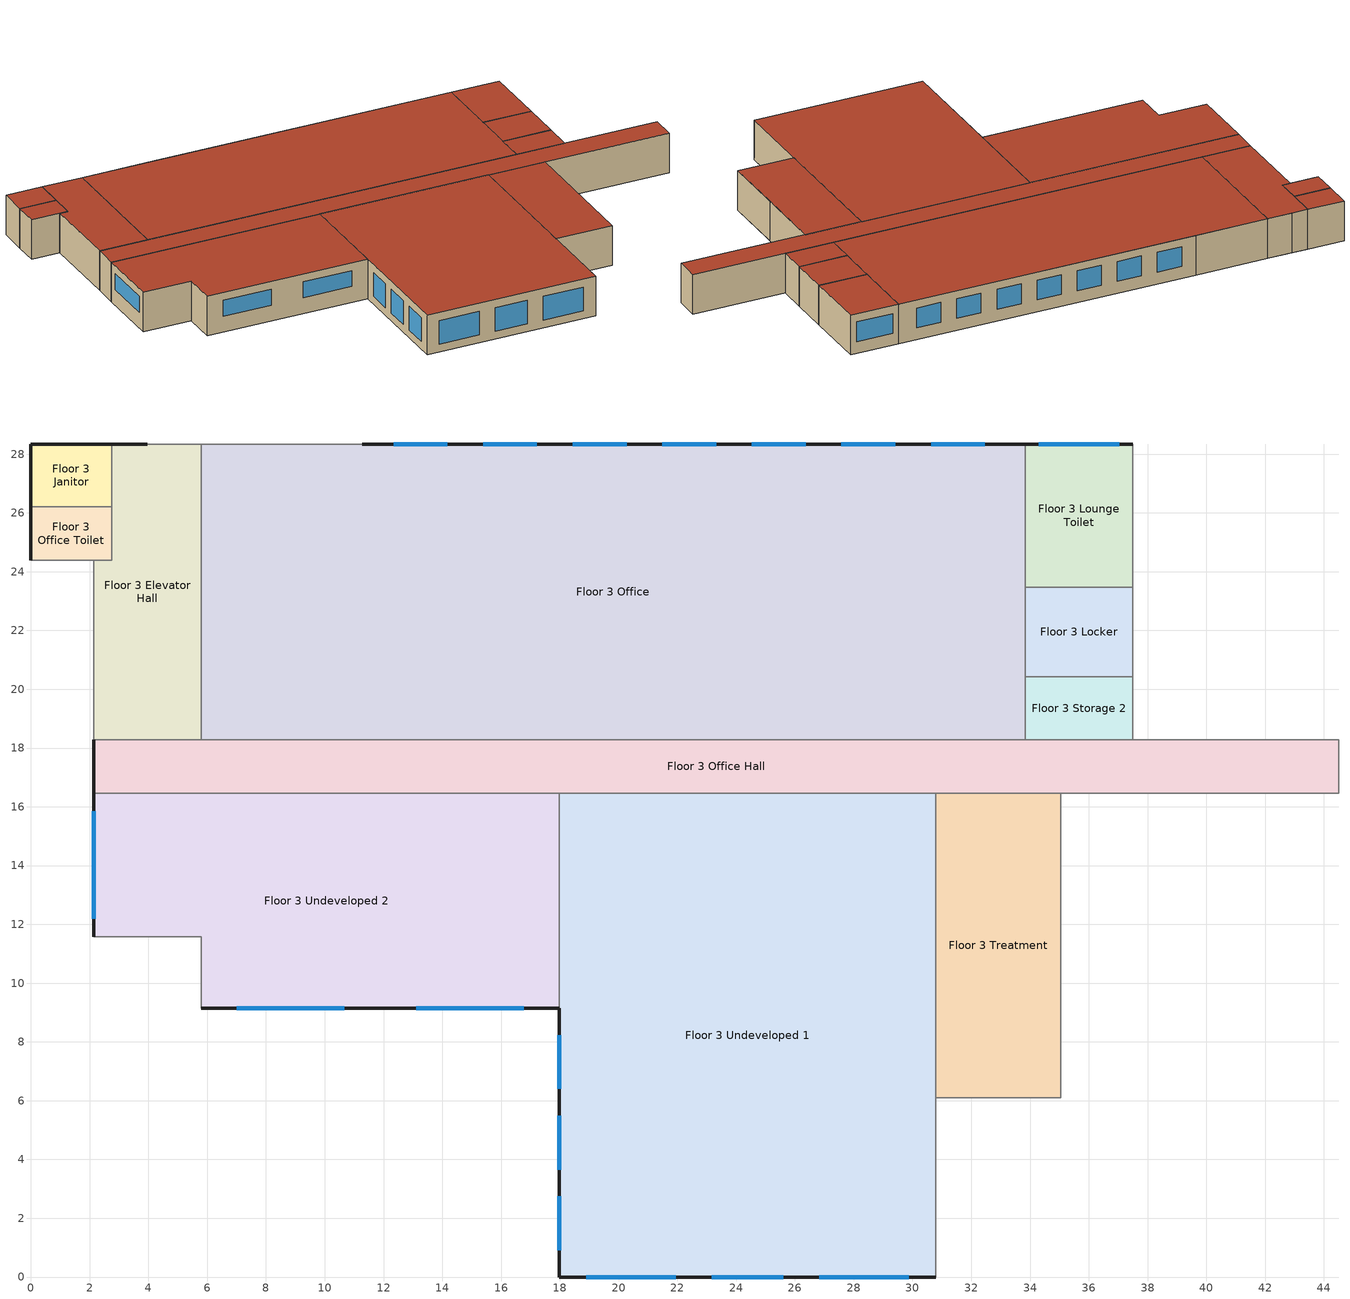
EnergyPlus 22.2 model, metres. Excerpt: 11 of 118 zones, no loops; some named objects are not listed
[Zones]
Floor 3 Undeveloped 1
 floor adiabatic (INT-FLOOR-TOPSIDE): 17.98,0 17.98,16.46 30.78,16.46 30.78,0 z6.1
 wall outside (Steel Frame Non-res Ext Wall): 17.98,9.14 17.98,0 30.78,0 z6.1:9.14
 wall adiabatic (int-walls): 30.78,0 30.78,16.46 17.98,16.46 17.98,9.14 z6.1:9.14
 window (Window Non-res Fixed): 17.98,5.49 17.98,3.66 / 23.16,0 25.6,0 / 18.9,0 21.95,0 / 17.98,8.23 17.98,6.4 / 26.82,0 29.87,0 / 17.98,2.74 17.98,0.91 z6.71:8.53
 roof outside (IEAD Non-res Roof): 30.78,0 30.78,16.46 17.98,16.46 17.98,0 z9.14
Floor 3 Office Hall
 floor adiabatic (INT-FLOOR-TOPSIDE): 2.13,18.29 44.5,18.29 44.5,16.46 2.13,16.46 z6.1
 wall outside (Steel Frame Non-res Ext Wall): 2.13,18.29 2.13,16.46 z6.1:9.14
 wall adiabatic (int-walls): 2.13,16.46 44.5,16.46 44.5,18.29 2.13,18.29 z6.1:9.14
 roof outside (IEAD Non-res Roof): 44.5,16.46 44.5,18.29 2.13,18.29 2.13,16.46 z9.14
Floor 3 Undeveloped 2
 floor adiabatic (INT-FLOOR-TOPSIDE): 17.98,16.46 17.98,9.14 5.79,9.14 5.79,11.58 2.13,11.58 2.13,16.46 z6.1
 wall outside (Steel Frame Non-res Ext Wall): 5.79,9.14 17.98,9.14 / 2.13,16.46 2.13,11.58 z6.1:9.14
 wall adiabatic (int-walls): 17.98,9.14 17.98,16.46 2.13,16.46 z6.1:9.14
 wall to SW Stair (int-walls): 2.13,11.58 5.79,11.58 5.79,9.14 z6.1:9.14
 window (Window Non-res Fixed): 13.11,9.14 16.76,9.14 / 2.13,15.85 2.13,12.19 / 7.01,9.14 10.67,9.14 z7.32:8.53
 roof outside (IEAD Non-res Roof): 2.13,16.46 2.13,11.58 5.79,11.58 5.79,9.14 17.98,9.14 17.98,16.46 z9.14
Floor 3 Janitor
 floor adiabatic (INT-FLOOR-TOPSIDE): 2.74,28.35 2.74,26.21 0,26.21 0,28.35 z6.1
 wall outside (Steel Frame Non-res Ext Wall): 2.74,28.35 0,28.35 0,26.21 z6.1:9.14
 wall adiabatic (int-walls): 0,26.21 2.74,26.21 2.74,28.35 z6.1:9.14
 roof outside (IEAD Non-res Roof): 2.74,26.21 2.74,28.35 0,28.35 0,26.21 z9.14
Floor 3 Storage 2
 floor adiabatic (INT-FLOOR-TOPSIDE): 33.83,18.29 33.83,20.42 37.49,20.42 37.49,18.29 z6.1
 wall adiabatic (int-walls): 37.49,20.42 33.83,20.42 33.83,18.29 37.49,18.29 37.49,20.42 z6.1:9.14
 roof outside (IEAD Non-res Roof): 33.83,20.42 33.83,18.29 37.49,18.29 37.49,20.42 z9.14
Floor 3 Elevator Hall
 floor adiabatic (INT-FLOOR-TOPSIDE): 2.74,28.35 5.79,28.35 5.79,18.29 2.13,18.29 2.13,24.38 2.74,24.38 z6.1
 wall outside (Steel Frame Non-res Ext Wall): 3.96,28.35 2.74,28.35 z6.1:9.14
 wall adiabatic (int-walls): 2.13,18.29 5.79,18.29 5.79,28.35 / 2.74,28.35 2.74,24.38 2.13,24.38 z6.1:9.14
 wall to NW Stair (int-walls): 5.79,28.35 3.96,28.35 z6.1:9.14
 wall to NW Elevator (int-walls): 2.13,24.38 2.13,18.29 z6.1:9.14
 roof outside (IEAD Non-res Roof): 2.74,28.35 2.74,24.38 2.13,24.38 2.13,18.29 5.79,18.29 5.79,28.35 z9.14
Floor 3 Treatment
 floor adiabatic (INT-FLOOR-TOPSIDE): 35.05,16.46 35.05,6.1 30.78,6.1 30.78,16.46 z6.1
 wall adiabatic (int-walls): 35.05,6.1 35.05,10.97 35.05,16.46 30.78,16.46 30.78,6.1 35.05,6.1 z6.1:9.14
 roof outside (IEAD Non-res Roof): 30.78,6.1 35.05,6.1 35.05,16.46 30.78,16.46 z9.14
Floor 3 Office
 floor adiabatic (INT-FLOOR-TOPSIDE): 5.79,18.29 5.79,28.35 33.83,28.35 33.83,18.29 z6.1
 wall outside (Steel Frame Non-res Ext Wall): 33.83,28.35 11.28,28.35 z6.1:9.14
 wall adiabatic (int-walls): 5.79,28.35 5.79,18.29 33.83,18.29 33.83,28.35 z6.1:9.14
 wall to NW Stair (int-walls): 11.28,28.35 5.79,28.35 z6.1:9.14
 window (Window Non-res Fixed): 26.37,28.35 24.54,28.35 / 14.17,28.35 12.34,28.35 / 17.22,28.35 15.39,28.35 / 32.46,28.35 30.63,28.35 / 29.41,28.35 27.58,28.35 / 20.27,28.35 18.44,28.35 / 23.32,28.35 21.49,28.35 z7.01:8.53
 roof outside (IEAD Non-res Roof): 5.79,28.35 5.79,18.29 33.83,18.29 33.83,28.35 z9.14
Floor 3 Office Toilet
 floor adiabatic (INT-FLOOR-TOPSIDE): 0,26.21 2.74,26.21 2.74,24.38 0,24.38 z6.1
 wall outside (Steel Frame Non-res Ext Wall): 0,26.21 0,24.38 z6.1:9.14
 wall adiabatic (int-walls): 2.13,24.38 2.74,24.38 2.74,26.21 0,26.21 z6.1:9.14
 wall to NW Elevator (int-walls): 0,24.38 2.13,24.38 z6.1:9.14
 roof outside (IEAD Non-res Roof): 2.74,26.21 0,26.21 0,24.38 2.74,24.38 z9.14
Floor 3 Lounge Toilet
 floor adiabatic (INT-FLOOR-TOPSIDE): 37.49,28.35 37.49,23.47 33.83,23.47 33.83,28.35 z6.1
 wall outside (Steel Frame Non-res Ext Wall): 37.49,28.35 33.83,28.35 z6.1:9.14
 wall adiabatic (int-walls): 33.83,28.35 33.83,23.47 37.49,23.47 37.49,28.35 z6.1:9.14
 window (Window Non-res Fixed): 37.03,28.35 34.29,28.35 z7.01:8.53
 roof outside (IEAD Non-res Roof): 37.49,23.47 37.49,28.35 33.83,28.35 33.83,23.47 z9.14
Floor 3 Locker
 floor adiabatic (INT-FLOOR-TOPSIDE): 37.49,23.47 37.49,20.42 33.83,20.42 33.83,23.47 z6.1
 wall adiabatic (int-walls): 33.83,23.47 33.83,20.42 37.49,20.42 37.49,23.47 33.83,23.47 z6.1:9.14
 roof outside (IEAD Non-res Roof): 37.49,20.42 37.49,23.47 33.83,23.47 33.83,20.42 z9.14
[Building]
Ref Bldg OutPatient New2004_v1.3_5.0: North Axis {deg}=0; Terrain=City; Loads Convergence Tolerance Value {W}=0.04; Temperature Convergence Tolerance Value {deltaC}=0.2; Solar Distribution=FullInteriorAndExterior; Maximum Number of Warmup Days=25; Minimum Number of Warmup Days=6
[Site:Location]
USA NM-ALBUQUERQUE: Latitude {deg}=35.03; Longitude {deg}=-106.62; Time Zone {hr}=-7; Elevation {m}=1619
[SizingPeriod:DesignDay] Day of Month=21; Humidity Condition Type=Wetbulb; Barometric Pressure {Pa}=83328; Rain Indicator=No; Snow Indicator=No; Daylight Saving Time Indicator=No; Solar Model Indicator=ASHRAEClearSky
Name | Month | Day Type | Maximum Dry-Bulb Temperature {C} | Daily Dry-Bulb Temperature Range {deltaC} | Wetbulb or DewPoint at Maximum Dry-Bulb {C} | Wind Speed {m/s} | Wind Direction {deg} | Sky Clearness
ALBUQUERQUE Ann Htg 99.6% Condns DB | 1 | WinterDesignDay | -9 | 0 | -9 | 3.3 | 0 | 0
ALBUQUERQUE Ann Clg .4% Condns WB=>MDB | 7 | SummerDesignDay | 28.3 | 14.1 | 18.5 | 4.4 | 260 | 1
[Site:WaterMainsTemperature]
Calculation Method=CORRELATION; Annual Average Outdoor Air Temperature {C}=13.18; Maximum Difference In Monthly Average Outdoor Air Temperatures {deltaC}=24
[Site:GroundTemperature:BuildingSurface]
19.213, 19.212, 19.191, 19.196, 20.446, 21.39, 21.565, 21.74, 21.83, 19.836, 19.374, 19.272
[Construction]
Steel Frame Non-res Ext Wall: Wood Siding, Steel Frame NonRes Wall Insulation, 1/2IN Gypsum
IEAD Non-res Roof: Roof Membrane, IEAD NonRes Roof Insulation, Metal Decking
int-walls: 1/2IN Gypsum, 1/2IN Gypsum
INT-FLOOR-TOPSIDE: MAT-CC05 4 HW CONCRETE, CP02 CARPET PAD
Window Non-res Fixed: NonRes Fixed Assembly Window
InteriorFurnishings: Std Wood 6inch
[Material] Thermal Absorptance=0.9
Name | Roughness | Thickness {m} | Conductivity {W/m-K} | Density {kg/m3} | Specific Heat {J/kg-K} | Solar Absorptance | Visible Absorptance
Steel Frame NonRes Wall Insulation | MediumRough | 0.0539159 | 0.049 | 265 | 836.8 | 0.7 | 0.7
IEAD NonRes Roof Insulation | MediumRough | 0.124663 | 0.049 | 265 | 836.8 | 0.7 | 0.7
Std Wood 6inch | MediumSmooth | 0.15 | 0.12 | 540 | 1210 | 0.7 | 0.7
Wood Siding | MediumSmooth | 0.01 | 0.11 | 544.62 | 1210 | 0.78 | 0.78
1/2IN Gypsum | Smooth | 0.0127 | 0.16 | 784.9 | 830 | 0.92 | 0.92
Roof Membrane | VeryRough | 0.0095 | 0.16 | 1121.29 | 1460 | 0.7 | 0.7
Metal Decking | MediumSmooth | 0.0015 | 45.006 | 7680 | 418.4 | 0.7 | 0.3
MAT-CC05 4 HW CONCRETE | Rough | 0.1016 | 1.311 | 2240 | 836.8 | 0.7 | 0.7
[WindowMaterial:SimpleGlazingSystem]
NonRes Fixed Assembly Window: U-Factor {W/m2-K}=3.23646; Solar Heat Gain Coefficient=0.39
[Material:NoMass]
CP02 CARPET PAD: Roughness=VeryRough; Thermal Resistance {m2-K/W}=0.2165; Thermal Absorptance=0.9; Solar Absorptance=0.7; Visible Absorptance=0.8
[Zone] Type=1; Multiplier=1; Floor Area {m2}=autocalculate; Part of Total Floor Area=Yes
Floor 3 Elevator Hall; Floor 3 Janitor; Floor 3 Locker; Floor 3 Lounge Toilet; Floor 3 Office; Floor 3 Office Hall; Floor 3 Office Toilet; Floor 3 Storage 2; Floor 3 Treatment; Floor 3 Undeveloped 1; Floor 3 Undeveloped 2
[People] Number of People Schedule=BLDG_OCC_SCH; Number of People Calculation Method=Area/person; Fraction Radiant=0.3; Sensible Heat Fraction=AUTOCALCULATE; Activity Level Schedule=ACTIVITY_SCH; Enable ASHRAE 55 Comfort Warnings=No; Mean Radiant Temperature Calculation Type=ZoneAveraged; Work Efficiency Schedule=WORK_EFF_SCH; Clothing Insulation Calculation Method=ClothingInsulationSchedule; Clothing Insulation Schedule=CLOTHING_SCH; Air Velocity Schedule=AIR_VELO_SCH; Thermal Comfort Model 1 Type=FANGER
Name | Zone or ZoneList or Space or SpaceList | Floor Area per Person {m2/person}
Floor 3 Locker People | Floor 3 Locker | 6.67
Floor 3 Office People | Floor 3 Office | 20
Floor 3 Treatment People | Floor 3 Treatment | 5
[Lights] Schedule=BLDG_LIGHT_SCH; Design Level Calculation Method=Watts/Area; Return Air Fraction=0; Fraction Radiant=0.7; Fraction Visible=0.2; Fraction Replaceable=1; Return Air Fraction Calculated from Plenum Temperature=No
Name | Zone or ZoneList or Space or SpaceList | Watts per Zone Floor Area {W/m2}
Floor 3 Elevator Hall_Lights | Floor 3 Elevator Hall | 10.76
Floor 3 Janitor_Lights | Floor 3 Janitor | 9.69
Floor 3 Locker_Lights | Floor 3 Locker | 8.61
Floor 3 Lounge Toilet_Lights | Floor 3 Lounge Toilet | 9.69
Floor 3 Office Hall_Lights | Floor 3 Office Hall | 10.76
Floor 3 Office Toilet_Lights | Floor 3 Office Toilet | 9.69
Floor 3 Office_Lights | Floor 3 Office | 11.84
Floor 3 Storage 2_Lights | Floor 3 Storage 2 | 9.69
Floor 3 Treatment_Lights | Floor 3 Treatment | 16.15
[ElectricEquipment] Fraction Latent=0
Name | Zone or ZoneList or Space or SpaceList | Schedule | Design Level Calculation Method | Watts per Zone Floor Area {W/m2} | Fraction Radiant | Fraction Lost | Design Level {W}
Floor 3 Elevator Hall_PlugMisc_Equip | Floor 3 Elevator Hall | BLDG_EQUIP_SCH | Watts/Area | 4.31 | 0.5 | 0
Floor 3 Locker_PlugMisc_Equip | Floor 3 Locker | BLDG_EQUIP_SCH | Watts/Area | 32.29 | 0.5 | 0
Floor 3 Lounge Toilet_PlugMisc_Equip | Floor 3 Lounge Toilet | BLDG_EQUIP_SCH | Watts/Area | 4.31 | 0.3 | 0.7
Floor 3 Lounge Toilet_ZoneExhaustFans | Floor 3 Lounge Toilet | AHU-2_Fan_Sch | EquipmentLevel |  | 0 | 1 | 55.8506
Floor 3 Office Hall_PlugMisc_Equip | Floor 3 Office Hall | BLDG_EQUIP_SCH | Watts/Area | 4.31 | 0.5 | 0
Floor 3 Office Toilet_PlugMisc_Equip | Floor 3 Office Toilet | BLDG_EQUIP_SCH | Watts/Area | 4.31 | 0.3 | 0.7
Floor 3 Office Toilet_ZoneExhaustFans | Floor 3 Office Toilet | AHU-2_Fan_Sch | EquipmentLevel |  | 0 | 1 | 15.7101
Floor 3 Office_PlugMisc_Equip | Floor 3 Office | BLDG_EQUIP_SCH | Watts/Area | 11.84 | 0.5 | 0
Floor 3 Treatment_PlugMisc_Equip | Floor 3 Treatment | BLDG_EQUIP_SCH | Watts/Area | 11.84 | 0.5 | 0
[Exterior:Lights]
Exterior Facade Lighting: Schedule=ALWAYS_ON; Design Level {W}=14095; Control Option=AstronomicalClock
[ZoneInfiltration:DesignFlowRate] Schedule=INFIL_SCH; Design Flow Rate Calculation Method=Flow/ExteriorWallArea; Flow Rate per Exterior Surface Area {m3/s-m2}=0.000302; Constant Term Coefficient=1; Temperature Term Coefficient=0; Velocity Term Coefficient=0; Velocity Squared Term Coefficient=0
Name | Zone or ZoneList or Space or SpaceList
Floor 3 Elevator Hall_Infiltration | Floor 3 Elevator Hall
Floor 3 Janitor_Infiltration | Floor 3 Janitor
Floor 3 Lounge Toilet_Infiltration | Floor 3 Lounge Toilet
Floor 3 Office_Infiltration | Floor 3 Office
Floor 3 Office Hall_Infiltration | Floor 3 Office Hall
Floor 3 Office Toilet_Infiltration | Floor 3 Office Toilet
Floor 3 Undeveloped 1_Infiltration | Floor 3 Undeveloped 1
Floor 3 Undeveloped 2_Infiltration | Floor 3 Undeveloped 2
[InternalMass] Construction=InteriorFurnishings
Name | Zone or ZoneList | Surface Area {m2}
Floor 3 Elevator Hall Internal Mass | Floor 3 Elevator Hall | 68.7482
Floor 3 Janitor Internal Mass | Floor 3 Janitor | 11.7058
Floor 3 Locker Internal Mass | Floor 3 Locker | 22.2967
Floor 3 Lounge Toilet Internal Mass | Floor 3 Lounge Toilet | 35.6748
Floor 3 Office Hall Internal Mass | Floor 3 Office Hall | 154.9623
Floor 3 Office Internal Mass | Floor 3 Office | 564.1073
Floor 3 Office Toilet Internal Mass | Floor 3 Office Toilet | 10.0335
Floor 3 Storage 2 Internal Mass | Floor 3 Storage 2 | 15.6077
Floor 3 Treatment Internal Mass | Floor 3 Treatment | 88.4437
Floor 3 Undeveloped 1 Internal Mass | Floor 3 Undeveloped 1 | 421.4082
Floor 3 Undeveloped 2 Internal Mass | Floor 3 Undeveloped 2 | 214.0486
[ZoneMixing] Schedule=AHU-2_Fan_Sch; Delta Temperature {deltaC}=0
Name | Zone or Space | Design Flow Rate Calculation Method | Flow Rate per Floor Area {m3/s-m2} | Source Zone or Space | Design Flow Rate {m3/s}
Floor 3 Janitor Transfer Air | Floor 3 Janitor | Flow/Area | 0.00075 | Floor 3 Office Hall
Floor 3 Lounge Toilet Transfer Air | Floor 3 Lounge Toilet | Flow/Zone |  | Floor 3 Lounge | 0.15102
Floor 3 Office Toilet Transfer Air | Floor 3 Office Toilet | Flow/Zone |  | Floor 3 Office | 0.04248
Floor 3 Storage 2 Transfer Air | Floor 3 Storage 2 | Flow/Area | 0.00075 | Floor 3 Work
NW Elevator Transfer Air | NW Elevator | Flow/Area | 0.00025 | Floor 3 Elevator Hall
[Schedule:Compact]
ALWAYS_ON: Through: 12/31, For: AllDays, Until: 24:00, 1
BLDG_EQUIP_SCH: Through: 12/31, For: Weekdays SummerDesignDay, Until: 04:00, 0.3, Until: 06:00, 0.5, Until: 18:00, 1, Until: 20:00, 0.5, Until: 24:00, 0.3, For: Saturday, Until: 07:00, 0.3, Until: 09:00, 0.5, Until: 15:00, 0.8, Until: 20:00, 0.5, Until: 24:00, 0.3, For: AllOtherDays, Until: 08:00, 0.3, Until: 17:00, 0.5, Until: 24:00, 0.3
BLDG_LIGHT_SCH: Through: 12/31, For: Weekdays SummerDesignDay, Until: 04:00, 0.1, Until: 06:00, 0.3, Until: 07:00, 0.6, Until: 18:00, 0.9, Until: 20:00, 0.6, Until: 22:00, 0.3, Until: 24:00, 0.1, For: Saturday, Until: 07:00, 0.1, Until: 09:00, 0.3, Until: 15:00, 0.4, Until: 20:00, 0.3, Until: 24:00, 0.1, For: AllOtherDays, Until: 08:00, 0.05, Until: 17:00, 0.1, Until: 24:00, 0.05
BLDG_OCC_SCH: Through: 12/31, For: Weekdays SummerDesignDay, Until: 04:00, 0.05, Until: 06:00, 0.2, Until: 07:00, 0.5, Until: 18:00, 0.9, Until: 20:00, 0.5, Until: 22:00, 0.2, Until: 24:00, 0.05, For: Saturday, Until: 07:00, 0.05, Until: 09:00, 0.2, Until: 15:00, 0.3, Until: 20:00, 0.2, Until: 24:00, 0.05, For: AllOtherDays, Until: 08:00, 0, Until: 17:00, 0.05, Until: 24:00, 0
CLOTHING_SCH: Through: 04/30, For: AllDays, Until: 24:00, 1, Through: 09/30, For: AllDays, Until: 24:00, 0.5, Through: 12/31, For: AllDays, Until: 24:00, 1
WORK_EFF_SCH: Through: 12/31, For: AllDays, Until: 24:00, 0
AIR_VELO_SCH: Through: 12/31, For: AllDays, Until: 24:00, 0.2
ACTIVITY_SCH: Through: 12/31, For: AllDays, Until: 24:00, 120
INFIL_SCH: Through: 12/31, For: SummerDesignDay WinterDesignDay, Until: 24:00, 1, For: AllOtherDays, Until: 24:00, 0.5
AHU-2_Fan_Sch: Through: 12/31, For: Weekdays Saturday, Until: 06:00, 0, Until: 18:00, 1, Until: 24:00, 0, For: SummerDesignDay WinterDesignDay, Until: 24:00, 1, For: AllOtherDays, Until: 24:00, 0
